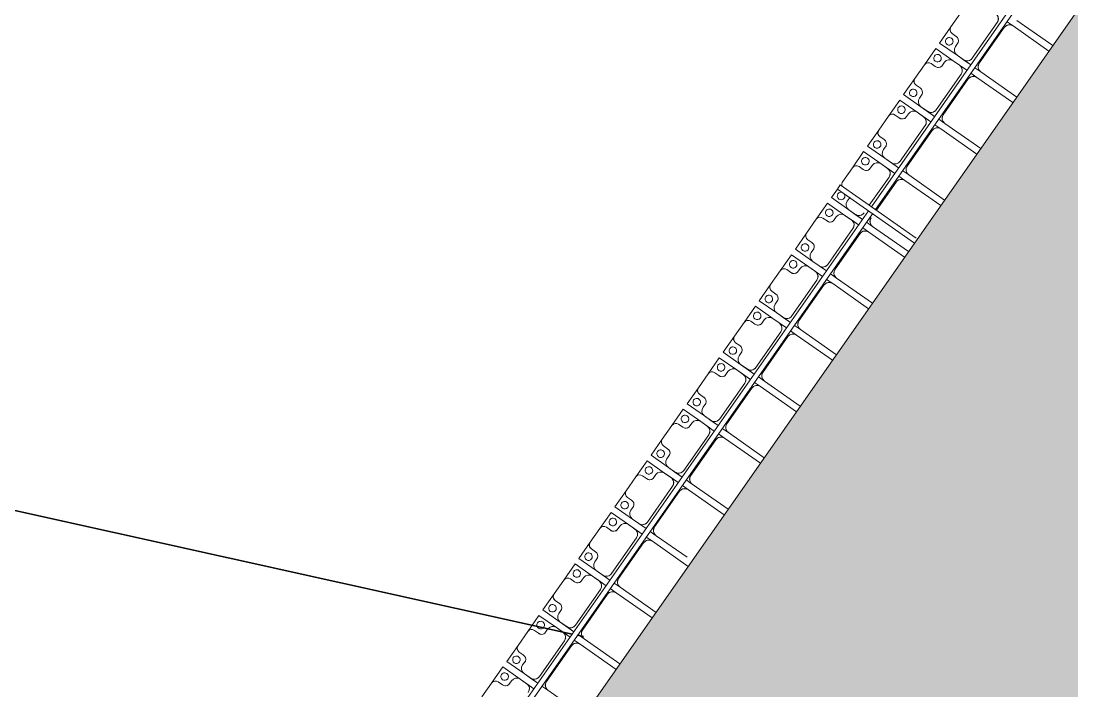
# Model space of a CAD drawing. Header units: millimetres. Extents: x -861324 to 439029, y -308065 to 694685.
# Drawn here: x -475287 to -466932, y 243955 to 249279 of the extents above; entities that cross this region are included whole.
import ezdxf

# ---------------------------------------------------------------- set-up
doc = ezdxf.new("R2010")
doc.units = ezdxf.units.MM
for name, color, linetype, lineweight in [('A-DETL-GENF', 92, 'Continuous', 9), ('A-DETL-THIN', 151, 'Continuous', 9), ('A-GENM', 13, 'Continuous', 9), ('C-TOPO-MAJR', 7, 'Continuous', 35), ('S-BEAM', 12, 'Continuous', 9)]:
    doc.layers.add(name, color=color, linetype=linetype, lineweight=lineweight)

# ---------------------------------------------------------------- blocks, each defined once
blk = doc.blocks.new('Dầm C52 - Hộp 40x60-V196-BỐ TRÍ BÈ PIN HỒ BẢN MÒNG')
at = {"layer": 'S-BEAM', "color": 7}
for p, q in [((-145891.1, -20), (-145891.1, 20)), ((-145891.1, 20), (-145154.6, 20)), ((-145142.7, -20), (-145891.1, -20))]:
    blk.add_line(p, q, dxfattribs=at)
blk = doc.blocks.new('Dai phaodi lai - DẢI PHAO ĐI LẠI-19048-BỐ TRÍ BÈ PIN HỒ BẢN MÒNG')
at = {"layer": 'A-GENM', "color": 7}
for p, q in [((31723.2, -348.3), (31723.2, 0)), ((31776.8, 0), (31776.8, -348.3)), ((32223.2, -348.3), (32223.2, 0)), ((32276.8, 0), (32276.8, -348.3)), ((32723.2, -348.3), (32723.2, 0)), ((32776.8, 0), (32776.8, -348.3)), ((33223.2, -348.3), (33223.2, 0)), ((33276.8, 0), (33276.8, -348.3)), ((33723.2, -348.3), (33723.2, 0)), ((33776.8, 0), (33776.8, -348.3)), ((34223.2, -348.3), (34223.2, 0)), ((34276.8, 0), (34276.8, -348.3)), ((34723.2, -348.3), (34723.2, 0)), ((34776.8, 0), (34776.8, -348.3)), ((35223.2, -348.3), (35223.2, 0)), ((35276.8, 0), (35276.8, -348.3)), ((35723.2, -348.3), (35723.2, 0)), ((35776.8, 0), (35776.8, -348.3)), ((36223.2, -348.3), (36223.2, 0)), ((36276.8, 0), (36276.8, -348.3)), ((36776.8, 0), (36776.8, -348.3)), ((37223.2, -348.3), (37223.2, 0)), ((37276.8, 0), (37276.8, -348.3)), ((37723.2, -348.3), (37723.2, 0)), ((37776.8, 0), (37776.8, -348.3)), ((38223.2, -348.3), (38223.2, 0)), ((36723.2, -348.3), (36723.2, -49.1)), ((31776.8, -406.9), (31776.8, -348.3)), ((31826.8, -398.3), (32173.2, -398.3)), ((32223.2, -348.3), (32223.2, -406.9)), ((32276.8, -406.9), (32276.8, -348.3)), ((32326.8, -398.3), (32673.2, -398.3)), ((32723.2, -348.3), (32723.2, -406.9)), ((32776.8, -406.9), (32776.8, -348.3)), ((32826.8, -398.3), (33173.2, -398.3)), ((33223.2, -348.3), (33223.2, -406.9)), ((33276.8, -406.9), (33276.8, -348.3)), ((33326.8, -398.3), (33600, -398.3)), ((33723.2, -348.3), (33723.2, -406.9)), ((33776.8, -406.9), (33776.8, -348.3)), ((33826.8, -398.3), (34173.2, -398.3)), ((34223.2, -348.3), (34223.2, -406.9)), ((34276.8, -406.9), (34276.8, -348.3)), ((34326.8, -398.3), (34673.2, -398.3)), ((34723.2, -348.3), (34723.2, -406.9)), ((34776.8, -406.9), (34776.8, -348.3)), ((34826.8, -398.3), (35173.2, -398.3)), ((35223.2, -348.3), (35223.2, -406.9)), ((35276.8, -406.9), (35276.8, -348.3)), ((35326.8, -398.3), (35673.2, -398.3)), ((35723.2, -348.3), (35723.2, -406.9)), ((35776.8, -406.9), (35776.8, -348.3)), ((35826.8, -398.3), (36173.2, -398.3)), ((36223.2, -348.3), (36223.2, -406.9)), ((36276.8, -406.9), (36276.8, -348.3)), ((36326.8, -398.3), (36673.2, -398.3)), ((36723.2, -348.3), (36723.2, -406.9)), ((36776.8, -406.9), (36776.8, -348.3)), ((36826.8, -398.3), (37173.2, -398.3)), ((37223.2, -348.3), (37223.2, -406.9)), ((37276.8, -406.9), (37276.8, -348.3)), ((37326.8, -398.3), (37673.2, -398.3)), ((37723.2, -348.3), (37723.2, -406.9)), ((37776.8, -406.9), (37776.8, -348.3)), ((37826.8, -398.3), (38173.2, -398.3)), ((38223.2, -348.3), (38223.2, -406.9)), ((32173.2, -466.7), (31826.8, -466.7)), ((32223.2, -446.9), (32223.2, -516.7)), ((32276.8, -516.7), (32276.8, -446.9)), ((32673.2, -466.7), (32326.8, -466.7)), ((32723.2, -446.9), (32723.2, -516.7)), ((32776.8, -516.7), (32776.8, -446.9)), ((33173.2, -466.7), (32826.8, -466.7)), ((33223.2, -446.9), (33223.2, -516.7)), ((33276.8, -516.7), (33276.8, -446.9)), ((33600, -466.7), (33326.8, -466.7)), ((33723.2, -446.9), (33723.2, -516.7)), ((33776.8, -516.7), (33776.8, -446.9)), ((34173.2, -466.7), (33826.8, -466.7)), ((34223.2, -446.9), (34223.2, -516.7)), ((34276.8, -516.7), (34276.8, -446.9)), ((34673.2, -466.7), (34326.8, -466.7)), ((34723.2, -446.9), (34723.2, -516.7)), ((34776.8, -516.7), (34776.8, -446.9)), ((35173.2, -466.7), (34826.8, -466.7)), ((35223.2, -446.9), (35223.2, -516.7)), ((35276.8, -516.7), (35276.8, -446.9)), ((35673.2, -466.7), (35326.8, -466.7)), ((35723.2, -446.9), (35723.2, -516.7)), ((35776.8, -516.7), (35776.8, -446.9)), ((36173.2, -466.7), (35826.8, -466.7)), ((36223.2, -446.9), (36223.2, -516.7)), ((36276.8, -516.7), (36276.8, -446.9)), ((36673.2, -466.7), (36326.8, -466.7)), ((36723.2, -446.9), (36723.2, -516.7)), ((36776.8, -516.7), (36776.8, -446.9)), ((37173.2, -466.7), (36826.8, -466.7)), ((37223.2, -446.9), (37223.2, -516.7)), ((37276.8, -516.7), (37276.8, -446.9)), ((37673.2, -466.7), (37326.8, -466.7)), ((37723.2, -446.9), (37723.2, -516.7)), ((37776.8, -497.8), (37776.8, -446.9)), ((38173.2, -466.7), (37826.8, -466.7)), ((38223.2, -446.9), (38223.2, -516.7)), ((38276.8, -516.7), (38276.8, -446.9)), ((32223.2, -579.3), (32223.2, -516.7)), ((32223.2, -579.3), (32223.2, -748.4)), ((32223.2, -748.4), (32223.2, -579.3)), ((32276.8, -516.7), (32276.8, -579.3)), ((32276.8, -748.4), (32276.8, -579.3)), ((32276.8, -579.3), (32276.8, -748.4)), ((32723.2, -579.3), (32723.2, -516.7)), ((32723.2, -579.3), (32723.2, -748.4)), ((32723.2, -748.4), (32723.2, -579.3)), ((32776.8, -516.7), (32776.8, -579.3)), ((32776.8, -748.4), (32776.8, -579.3)), ((32776.8, -579.3), (32776.8, -748.4)), ((33223.2, -579.3), (33223.2, -516.7)), ((33223.2, -579.3), (33223.2, -748.4)), ((33223.2, -748.4), (33223.2, -579.3)), ((33276.8, -516.7), (33276.8, -579.3)), ((33276.8, -748.4), (33276.8, -579.3)), ((33276.8, -579.3), (33276.8, -748.4)), ((33723.2, -579.3), (33723.2, -516.7)), ((33723.2, -579.3), (33723.2, -748.4)), ((33723.2, -748.4), (33723.2, -579.3)), ((33776.8, -516.7), (33776.8, -579.3)), ((33776.8, -748.4), (33776.8, -579.3)), ((33776.8, -579.3), (33776.8, -748.4)), ((34223.2, -579.3), (34223.2, -516.7)), ((34223.2, -579.3), (34223.2, -748.4)), ((34223.2, -748.4), (34223.2, -579.3)), ((34276.8, -516.7), (34276.8, -579.3)), ((34276.8, -748.4), (34276.8, -579.3)), ((34276.8, -579.3), (34276.8, -748.4)), ((34723.2, -579.3), (34723.2, -516.7)), ((34723.2, -579.3), (34723.2, -748.4)), ((34723.2, -748.4), (34723.2, -579.3)), ((34776.8, -516.7), (34776.8, -579.3)), ((34776.8, -748.4), (34776.8, -579.3)), ((34776.8, -579.3), (34776.8, -748.4)), ((35223.2, -579.3), (35223.2, -516.7)), ((35223.2, -579.3), (35223.2, -748.4)), ((35223.2, -748.4), (35223.2, -579.3)), ((35276.8, -516.7), (35276.8, -579.3)), ((35276.8, -748.4), (35276.8, -579.3)), ((35276.8, -579.3), (35276.8, -748.4)), ((35723.2, -579.3), (35723.2, -516.7)), ((35723.2, -579.3), (35723.2, -748.4)), ((35723.2, -748.4), (35723.2, -579.3)), ((35776.8, -516.7), (35776.8, -579.3)), ((35776.8, -748.4), (35776.8, -579.3)), ((35776.8, -579.3), (35776.8, -748.4)), ((36223.2, -579.3), (36223.2, -516.7)), ((36223.2, -579.3), (36223.2, -748.4)), ((36223.2, -748.4), (36223.2, -579.3)), ((36276.8, -516.7), (36276.8, -579.3)), ((36276.8, -748.4), (36276.8, -579.3)), ((36276.8, -579.3), (36276.8, -748.4)), ((36723.2, -579.3), (36723.2, -516.7)), ((36723.2, -579.3), (36723.2, -748.4)), ((36723.2, -748.4), (36723.2, -579.3)), ((36776.8, -516.7), (36776.8, -579.3)), ((36776.8, -748.4), (36776.8, -579.3)), ((36776.8, -579.3), (36776.8, -748.4)), ((37223.2, -579.3), (37223.2, -516.7)), ((37223.2, -579.3), (37223.2, -748.4)), ((37223.2, -748.4), (37223.2, -579.3)), ((37276.8, -516.7), (37276.8, -579.3)), ((37276.8, -748.4), (37276.8, -579.3)), ((37276.8, -579.3), (37276.8, -748.4)), ((37723.2, -579.3), (37723.2, -516.7)), ((37723.2, -579.3), (37723.2, -748.4)), ((37723.2, -748.4), (37723.2, -579.3)), ((37776.8, -516.7), (37776.8, -579.3)), ((37776.8, -748.4), (37776.8, -579.3)), ((37776.8, -579.3), (37776.8, -748.4)), ((38223.2, -579.3), (38223.2, -516.7)), ((38223.2, -579.3), (38223.2, -748.4)), ((38223.2, -748.4), (38223.2, -579.3)), ((38276.8, -516.7), (38276.8, -579.3)), ((38276.8, -748.4), (38276.8, -579.3)), ((38276.8, -579.3), (38276.8, -748.4)), ((32135.7, -629.3), (32173.2, -629.3)), ((32135.7, -629.3), (32173.2, -629.3)), ((32173.2, -629.3), (32135.7, -629.3)), ((32326.8, -629.3), (32364.3, -629.3)), ((32326.8, -629.3), (32364.3, -629.3)), ((32364.3, -629.3), (32326.8, -629.3)), ((32635.7, -629.3), (32673.2, -629.3)), ((32635.7, -629.3), (32673.2, -629.3)), ((32673.2, -629.3), (32635.7, -629.3)), ((32826.8, -629.3), (32864.3, -629.3)), ((32826.8, -629.3), (32864.3, -629.3)), ((32864.3, -629.3), (32826.8, -629.3)), ((33135.7, -629.3), (33173.2, -629.3)), ((33135.7, -629.3), (33173.2, -629.3)), ((33173.2, -629.3), (33135.7, -629.3)), ((33326.8, -629.3), (33364.3, -629.3)), ((33326.8, -629.3), (33364.3, -629.3)), ((33364.3, -629.3), (33326.8, -629.3)), ((33635.7, -629.3), (33673.2, -629.3)), ((33635.7, -629.3), (33673.2, -629.3)), ((33673.2, -629.3), (33635.7, -629.3)), ((33826.8, -629.3), (33864.3, -629.3)), ((33826.8, -629.3), (33864.3, -629.3)), ((33864.3, -629.3), (33826.8, -629.3)), ((34135.7, -629.3), (34173.2, -629.3)), ((34135.7, -629.3), (34173.2, -629.3)), ((34173.2, -629.3), (34135.7, -629.3)), ((34326.8, -629.3), (34364.3, -629.3)), ((34326.8, -629.3), (34364.3, -629.3)), ((34364.3, -629.3), (34326.8, -629.3)), ((34635.7, -629.3), (34673.2, -629.3)), ((34635.7, -629.3), (34673.2, -629.3)), ((34673.2, -629.3), (34635.7, -629.3)), ((34826.8, -629.3), (34864.3, -629.3)), ((34826.8, -629.3), (34864.3, -629.3)), ((34864.3, -629.3), (34826.8, -629.3)), ((35135.7, -629.3), (35173.2, -629.3)), ((35135.7, -629.3), (35173.2, -629.3)), ((35173.2, -629.3), (35135.7, -629.3)), ((35326.8, -629.3), (35364.3, -629.3)), ((35326.8, -629.3), (35364.3, -629.3)), ((35364.3, -629.3), (35326.8, -629.3)), ((35635.7, -629.3), (35673.2, -629.3)), ((35635.7, -629.3), (35673.2, -629.3)), ((35673.2, -629.3), (35635.7, -629.3)), ((35826.8, -629.3), (35864.3, -629.3)), ((35826.8, -629.3), (35864.3, -629.3)), ((35864.3, -629.3), (35826.8, -629.3)), ((36135.7, -629.3), (36173.2, -629.3)), ((36135.7, -629.3), (36173.2, -629.3)), ((36173.2, -629.3), (36135.7, -629.3)), ((36326.8, -629.3), (36364.3, -629.3)), ((36326.8, -629.3), (36364.3, -629.3)), ((36364.3, -629.3), (36326.8, -629.3)), ((36635.7, -629.3), (36673.2, -629.3)), ((36635.7, -629.3), (36673.2, -629.3)), ((36673.2, -629.3), (36635.7, -629.3)), ((36826.8, -629.3), (36864.3, -629.3)), ((36826.8, -629.3), (36864.3, -629.3)), ((36864.3, -629.3), (36826.8, -629.3)), ((37135.7, -629.3), (37173.2, -629.3)), ((37135.7, -629.3), (37173.2, -629.3)), ((37173.2, -629.3), (37135.7, -629.3)), ((37326.8, -629.3), (37364.3, -629.3)), ((37326.8, -629.3), (37364.3, -629.3)), ((37364.3, -629.3), (37326.8, -629.3)), ((37635.7, -629.3), (37673.2, -629.3)), ((37635.7, -629.3), (37673.2, -629.3)), ((37673.2, -629.3), (37635.7, -629.3)), ((37826.8, -629.3), (37864.3, -629.3)), ((37826.8, -629.3), (37864.3, -629.3)), ((37864.3, -629.3), (37826.8, -629.3)), ((38135.7, -629.3), (38173.2, -629.3)), ((38135.7, -629.3), (38173.2, -629.3)), ((38173.2, -629.3), (38135.7, -629.3)), ((38326.8, -629.3), (38364.3, -629.3)), ((38326.8, -629.3), (38364.3, -629.3)), ((38364.3, -629.3), (38326.8, -629.3)), ((31933.1, -748.4), (32066.9, -748.4)), ((32223.2, -748.4), (32066.9, -748.4)), ((32066.9, -748.4), (32223.2, -748.4)), ((32104.9, -710.4), (32104.9, -670.7)), ((32433.1, -748.4), (32276.8, -748.4)), ((32276.8, -748.4), (32433.1, -748.4)), ((32395.1, -670.7), (32395.1, -710.4)), ((32433.1, -748.4), (32566.9, -748.4)), ((32723.2, -748.4), (32566.9, -748.4)), ((32566.9, -748.4), (32723.2, -748.4)), ((32604.9, -710.4), (32604.9, -670.7)), ((32933.1, -748.4), (32776.8, -748.4)), ((32776.8, -748.4), (32933.1, -748.4)), ((32895.1, -670.7), (32895.1, -710.4)), ((32933.1, -748.4), (33066.9, -748.4)), ((33223.2, -748.4), (33066.9, -748.4)), ((33066.9, -748.4), (33223.2, -748.4)), ((33104.9, -710.4), (33104.9, -670.7)), ((33433.1, -748.4), (33276.8, -748.4)), ((33276.8, -748.4), (33433.1, -748.4)), ((33395.1, -670.7), (33395.1, -710.4)), ((33433.1, -748.4), (33566.9, -748.4)), ((33723.2, -748.4), (33640, -748.4)), ((33640, -748.4), (33723.2, -748.4)), ((33933.1, -748.4), (33776.8, -748.4)), ((33776.8, -748.4), (33933.1, -748.4)), ((33895.1, -670.7), (33895.1, -710.4)), ((33933.1, -748.4), (34066.9, -748.4)), ((34223.2, -748.4), (34066.9, -748.4)), ((34066.9, -748.4), (34223.2, -748.4)), ((34104.9, -710.4), (34104.9, -670.7)), ((34433.1, -748.4), (34276.8, -748.4)), ((34276.8, -748.4), (34433.1, -748.4)), ((34395.1, -670.7), (34395.1, -710.4)), ((34433.1, -748.4), (34566.9, -748.4)), ((34723.2, -748.4), (34566.9, -748.4)), ((34566.9, -748.4), (34723.2, -748.4)), ((34604.9, -710.4), (34604.9, -670.7)), ((34933.1, -748.4), (34776.8, -748.4)), ((34776.8, -748.4), (34933.1, -748.4)), ((34895.1, -670.7), (34895.1, -710.4)), ((34933.1, -748.4), (35066.9, -748.4)), ((35223.2, -748.4), (35066.9, -748.4)), ((35066.9, -748.4), (35223.2, -748.4)), ((35104.9, -710.4), (35104.9, -670.7)), ((35433.1, -748.4), (35276.8, -748.4)), ((35276.8, -748.4), (35433.1, -748.4)), ((35395.1, -670.7), (35395.1, -710.4)), ((35433.1, -748.4), (35566.9, -748.4)), ((35723.2, -748.4), (35566.9, -748.4)), ((35566.9, -748.4), (35723.2, -748.4)), ((35604.9, -710.4), (35604.9, -670.7)), ((35933.1, -748.4), (35776.8, -748.4)), ((35776.8, -748.4), (35933.1, -748.4)), ((35895.1, -670.7), (35895.1, -710.4)), ((35933.1, -748.4), (36066.9, -748.4)), ((36223.2, -748.4), (36066.9, -748.4)), ((36066.9, -748.4), (36223.2, -748.4)), ((36104.9, -710.4), (36104.9, -670.7)), ((36433.1, -748.4), (36276.8, -748.4)), ((36276.8, -748.4), (36433.1, -748.4)), ((36395.1, -670.7), (36395.1, -710.4)), ((36433.1, -748.4), (36566.9, -748.4)), ((36723.2, -748.4), (36566.9, -748.4)), ((36566.9, -748.4), (36723.2, -748.4)), ((36604.9, -710.4), (36604.9, -670.7)), ((36933.1, -748.4), (36776.8, -748.4)), ((36776.8, -748.4), (36933.1, -748.4)), ((36895.1, -670.7), (36895.1, -710.4)), ((36933.1, -748.4), (37066.9, -748.4)), ((37223.2, -748.4), (37066.9, -748.4)), ((37066.9, -748.4), (37223.2, -748.4)), ((37104.9, -710.4), (37104.9, -670.7)), ((37433.1, -748.4), (37276.8, -748.4)), ((37276.8, -748.4), (37433.1, -748.4)), ((37395.1, -670.7), (37395.1, -710.4)), ((37433.1, -748.4), (37566.9, -748.4)), ((37723.2, -748.4), (37566.9, -748.4)), ((37566.9, -748.4), (37723.2, -748.4)), ((37604.9, -710.4), (37604.9, -670.7)), ((37933.1, -748.4), (37776.8, -748.4)), ((37776.8, -748.4), (37933.1, -748.4)), ((37895.1, -670.7), (37895.1, -710.4)), ((37933.1, -748.4), (38066.9, -748.4)), ((38223.2, -748.4), (38066.9, -748.4)), ((38066.9, -748.4), (38223.2, -748.4)), ((38104.9, -710.4), (38104.9, -670.7)), ((38433.1, -748.4), (38276.8, -748.4)), ((38276.8, -748.4), (38433.1, -748.4)), ((38395.1, -670.7), (38395.1, -710.4)), ((38433.1, -748.4), (38566.9, -748.4))]:
    blk.add_line(p, q, dxfattribs=at)
at = {"layer": 'A-GENM', "color": 9}
for p, q in [((31776.8, -406.9), (31776.8, -348.3)), ((32223.2, -348.3), (32223.2, -406.9)), ((32276.8, -406.9), (32276.8, -348.3)), ((32723.2, -348.3), (32723.2, -406.9)), ((32776.8, -406.9), (32776.8, -348.3)), ((33223.2, -348.3), (33223.2, -406.9)), ((33276.8, -406.9), (33276.8, -348.3)), ((33723.2, -348.3), (33723.2, -406.9)), ((33776.8, -406.9), (33776.8, -348.3)), ((34223.2, -348.3), (34223.2, -406.9)), ((34276.8, -406.9), (34276.8, -348.3)), ((34723.2, -348.3), (34723.2, -406.9)), ((34776.8, -406.9), (34776.8, -348.3)), ((35223.2, -348.3), (35223.2, -406.9)), ((35276.8, -406.9), (35276.8, -348.3)), ((35723.2, -348.3), (35723.2, -406.9)), ((35776.8, -406.9), (35776.8, -348.3)), ((36223.2, -348.3), (36223.2, -406.9)), ((36276.8, -406.9), (36276.8, -348.3)), ((36723.2, -348.3), (36723.2, -406.9)), ((36776.8, -406.9), (36776.8, -348.3)), ((37223.2, -348.3), (37223.2, -406.9)), ((37276.8, -406.9), (37276.8, -348.3)), ((37723.2, -348.3), (37723.2, -406.9)), ((37776.8, -406.9), (37776.8, -348.3)), ((38223.2, -348.3), (38223.2, -406.9)), ((32223.2, -446.9), (32223.2, -579.3)), ((32276.8, -579.3), (32276.8, -446.9)), ((32723.2, -446.9), (32723.2, -579.3)), ((32776.8, -579.3), (32776.8, -446.9)), ((33223.2, -446.9), (33223.2, -579.3)), ((33276.8, -579.3), (33276.8, -446.9)), ((33723.2, -446.9), (33723.2, -579.3)), ((33776.8, -579.3), (33776.8, -446.9)), ((34223.2, -446.9), (34223.2, -579.3)), ((34276.8, -579.3), (34276.8, -446.9)), ((34723.2, -446.9), (34723.2, -579.3)), ((34776.8, -579.3), (34776.8, -446.9)), ((35223.2, -446.9), (35223.2, -579.3)), ((35276.8, -579.3), (35276.8, -446.9)), ((35723.2, -446.9), (35723.2, -579.3)), ((35776.8, -579.3), (35776.8, -446.9)), ((36223.2, -446.9), (36223.2, -579.3)), ((36276.8, -579.3), (36276.8, -446.9)), ((36723.2, -446.9), (36723.2, -579.3)), ((36776.8, -579.3), (36776.8, -446.9)), ((37223.2, -446.9), (37223.2, -579.3)), ((37276.8, -579.3), (37276.8, -446.9)), ((37723.2, -446.9), (37723.2, -579.3)), ((37776.8, -579.3), (37776.8, -446.9)), ((38223.2, -446.9), (38223.2, -579.3)), ((38276.8, -579.3), (38276.8, -446.9)), ((32173.2, -629.3), (32135.7, -629.3)), ((32364.3, -629.3), (32326.8, -629.3)), ((32673.2, -629.3), (32635.7, -629.3)), ((32864.3, -629.3), (32826.8, -629.3)), ((33173.2, -629.3), (33135.7, -629.3)), ((33364.3, -629.3), (33326.8, -629.3)), ((33673.2, -629.3), (33635.7, -629.3)), ((33864.3, -629.3), (33826.8, -629.3)), ((34173.2, -629.3), (34135.7, -629.3)), ((34364.3, -629.3), (34326.8, -629.3)), ((34673.2, -629.3), (34635.7, -629.3)), ((34864.3, -629.3), (34826.8, -629.3)), ((35173.2, -629.3), (35135.7, -629.3)), ((35364.3, -629.3), (35326.8, -629.3)), ((35673.2, -629.3), (35635.7, -629.3)), ((35864.3, -629.3), (35826.8, -629.3)), ((36173.2, -629.3), (36135.7, -629.3)), ((36364.3, -629.3), (36326.8, -629.3)), ((36673.2, -629.3), (36635.7, -629.3)), ((36864.3, -629.3), (36826.8, -629.3)), ((37173.2, -629.3), (37135.7, -629.3)), ((37364.3, -629.3), (37326.8, -629.3)), ((37673.2, -629.3), (37635.7, -629.3)), ((37864.3, -629.3), (37826.8, -629.3)), ((38173.2, -629.3), (38135.7, -629.3)), ((38364.3, -629.3), (38326.8, -629.3))]:
    blk.add_line(p, q, dxfattribs=at)
at = {"layer": 'A-GENM', "color": 7}
for centre, radius, start, end in [((31826.8, -348.3), 50, 180, 270), ((31826.8, -348.3), 50, 180, 255), ((32173.2, -348.3), 50, 270, 360), ((32173.2, -348.3), 50, 270, 345), ((32326.8, -348.3), 50, 180, 270), ((32326.8, -348.3), 50, 180, 255), ((32673.2, -348.3), 50, 270, 360), ((32673.2, -348.3), 50, 270, 345), ((32826.8, -348.3), 50, 180, 270), ((32826.8, -348.3), 50, 180, 255), ((33173.2, -348.3), 50, 270, 360), ((33173.2, -348.3), 50, 270, 345), ((33326.8, -348.3), 50, 180, 270), ((33326.8, -348.3), 50, 180, 255), ((33673.2, -348.3), 50, 270, 360), ((33673.2, -348.3), 50, 270, 345), ((33826.8, -348.3), 50, 180, 270), ((33826.8, -348.3), 50, 180, 255), ((34173.2, -348.3), 50, 270, 360), ((34173.2, -348.3), 50, 270, 345), ((34326.8, -348.3), 50, 180, 270), ((34326.8, -348.3), 50, 180, 255), ((34673.2, -348.3), 50, 270, 360), ((34673.2, -348.3), 50, 270, 345), ((34826.8, -348.3), 50, 180, 270), ((34826.8, -348.3), 50, 180, 255), ((35173.2, -348.3), 50, 270, 360), ((35173.2, -348.3), 50, 270, 345), ((35326.8, -348.3), 50, 180, 270), ((35326.8, -348.3), 50, 180, 255), ((35673.2, -348.3), 50, 270, 360), ((35673.2, -348.3), 50, 270, 345), ((35826.8, -348.3), 50, 180, 270), ((35826.8, -348.3), 50, 180, 255), ((36173.2, -348.3), 50, 270, 360), ((36173.2, -348.3), 50, 270, 345), ((36326.8, -348.3), 50, 180, 270), ((36326.8, -348.3), 50, 180, 255), ((36673.2, -348.3), 50, 270, 360), ((36673.2, -348.3), 50, 270, 345), ((36826.8, -348.3), 50, 180, 270), ((36826.8, -348.3), 50, 180, 255), ((37173.2, -348.3), 50, 270, 360), ((37173.2, -348.3), 50, 270, 345), ((37326.8, -348.3), 50, 180, 270), ((37326.8, -348.3), 50, 180, 255), ((37673.2, -348.3), 50, 270, 360), ((37673.2, -348.3), 50, 270, 345), ((37826.8, -348.3), 50, 180, 270), ((37826.8, -348.3), 50, 180, 255), ((38173.2, -348.3), 50, 270, 360), ((38173.2, -348.3), 50, 270, 345), ((31826.8, -516.7), 50, 90, 180), ((31826.8, -516.7), 50, 90, 161.82791), ((32173.2, -516.7), 50, 360, 90), ((32173.2, -516.7), 50, 360, 75), ((32326.8, -516.7), 50, 90, 180), ((32326.8, -516.7), 50, 90, 165), ((32673.2, -516.7), 50, 360, 90), ((32673.2, -516.7), 50, 360, 75), ((32826.8, -516.7), 50, 90, 180), ((32826.8, -516.7), 50, 90, 165), ((33173.2, -516.7), 50, 360, 90), ((33173.2, -516.7), 50, 360, 75), ((33326.8, -516.7), 50, 90, 180), ((33326.8, -516.7), 50, 90, 165), ((33673.2, -516.7), 50, 360, 90), ((33673.2, -516.7), 50, 360, 75), ((33826.8, -516.7), 50, 90, 180), ((33826.8, -516.7), 50, 90, 165), ((34173.2, -516.7), 50, 360, 90), ((34173.2, -516.7), 50, 360, 75), ((34326.8, -516.7), 50, 90, 180), ((34326.8, -516.7), 50, 90, 165), ((34673.2, -516.7), 50, 360, 90), ((34673.2, -516.7), 50, 360, 75), ((34826.8, -516.7), 50, 90, 180), ((34826.8, -516.7), 50, 90, 165), ((35173.2, -516.7), 50, 360, 90), ((35173.2, -516.7), 50, 360, 75), ((35326.8, -516.7), 50, 90, 180), ((35326.8, -516.7), 50, 90, 165), ((35673.2, -516.7), 50, 360, 90), ((35673.2, -516.7), 50, 360, 75), ((35826.8, -516.7), 50, 90, 180), ((35826.8, -516.7), 50, 90, 165), ((36173.2, -516.7), 50, 360, 90), ((36173.2, -516.7), 50, 360, 75), ((36326.8, -516.7), 50, 90, 180), ((36326.8, -516.7), 50, 90, 165), ((36673.2, -516.7), 50, 360, 90), ((36673.2, -516.7), 50, 360, 75), ((36826.8, -516.7), 50, 90, 180), ((36826.8, -516.7), 50, 90, 165), ((37173.2, -516.7), 50, 360, 90), ((37173.2, -516.7), 50, 360, 75), ((37326.8, -516.7), 50, 90, 180), ((37326.8, -516.7), 50, 90, 165), ((37673.2, -516.7), 50, 360, 90), ((37673.2, -516.7), 50, 360, 75), ((37826.8, -516.7), 50, 90, 180), ((37826.8, -516.7), 50, 90, 165), ((38173.2, -516.7), 50, 360, 90), ((38173.2, -516.7), 50, 360, 75), ((38326.8, -516.7), 50, 90, 180), ((38326.8, -516.7), 50, 90, 165), ((32173.2, -579.3), 50, 270, 360), ((32173.2, -579.3), 50, 270, 360), ((32173.2, -579.3), 50, 270, 360), ((32326.8, -579.3), 50, 180, 270), ((32326.8, -579.3), 50, 180, 270), ((32326.8, -579.3), 50, 180, 270), ((32673.2, -579.3), 50, 270, 360), ((32673.2, -579.3), 50, 270, 360), ((32673.2, -579.3), 50, 270, 360), ((32826.8, -579.3), 50, 180, 270), ((32826.8, -579.3), 50, 180, 270), ((32826.8, -579.3), 50, 180, 270), ((33173.2, -579.3), 50, 270, 360), ((33173.2, -579.3), 50, 270, 360), ((33173.2, -579.3), 50, 270, 360), ((33326.8, -579.3), 50, 180, 270), ((33326.8, -579.3), 50, 180, 270), ((33326.8, -579.3), 50, 180, 270), ((33673.2, -579.3), 50, 270, 360), ((33673.2, -579.3), 50, 270, 360), ((33673.2, -579.3), 50, 270, 360), ((33826.8, -579.3), 50, 180, 270), ((33826.8, -579.3), 50, 180, 270), ((33826.8, -579.3), 50, 180, 270), ((34173.2, -579.3), 50, 270, 360), ((34173.2, -579.3), 50, 270, 360), ((34173.2, -579.3), 50, 270, 360), ((34326.8, -579.3), 50, 180, 270), ((34326.8, -579.3), 50, 180, 270), ((34326.8, -579.3), 50, 180, 270), ((34673.2, -579.3), 50, 270, 360), ((34673.2, -579.3), 50, 270, 360), ((34673.2, -579.3), 50, 270, 360), ((34826.8, -579.3), 50, 180, 270), ((34826.8, -579.3), 50, 180, 270), ((34826.8, -579.3), 50, 180, 270), ((35173.2, -579.3), 50, 270, 360), ((35173.2, -579.3), 50, 270, 360), ((35173.2, -579.3), 50, 270, 360), ((35326.8, -579.3), 50, 180, 270), ((35326.8, -579.3), 50, 180, 270), ((35326.8, -579.3), 50, 180, 270), ((35673.2, -579.3), 50, 270, 360), ((35673.2, -579.3), 50, 270, 360), ((35673.2, -579.3), 50, 270, 360), ((35826.8, -579.3), 50, 180, 270), ((35826.8, -579.3), 50, 180, 270), ((35826.8, -579.3), 50, 180, 270), ((36173.2, -579.3), 50, 270, 360), ((36173.2, -579.3), 50, 270, 360), ((36173.2, -579.3), 50, 270, 360), ((36326.8, -579.3), 50, 180, 270), ((36326.8, -579.3), 50, 180, 270), ((36326.8, -579.3), 50, 180, 270), ((36673.2, -579.3), 50, 270, 360), ((36673.2, -579.3), 50, 270, 360), ((36673.2, -579.3), 50, 270, 360), ((36826.8, -579.3), 50, 180, 270), ((36826.8, -579.3), 50, 180, 270), ((36826.8, -579.3), 50, 180, 270), ((37173.2, -579.3), 50, 270, 360), ((37173.2, -579.3), 50, 270, 360), ((37173.2, -579.3), 50, 270, 360), ((37326.8, -579.3), 50, 180, 270), ((37326.8, -579.3), 50, 180, 270), ((37326.8, -579.3), 50, 180, 270), ((37673.2, -579.3), 50, 270, 360), ((37673.2, -579.3), 50, 270, 360), ((37673.2, -579.3), 50, 270, 360), ((37826.8, -579.3), 50, 180, 270), ((37826.8, -579.3), 50, 180, 270), ((37826.8, -579.3), 50, 180, 270), ((38173.2, -579.3), 50, 270, 360), ((38173.2, -579.3), 50, 270, 360), ((38173.2, -579.3), 50, 270, 360), ((38326.8, -579.3), 50, 180, 270), ((38326.8, -579.3), 50, 180, 270), ((38326.8, -579.3), 50, 180, 270), ((32144.8, -668.2), 40, 103.18854, 183.50807), ((32144.8, -668.2), 40, 103.18854, 183.50807), ((32144.8, -668.2), 40, 103.18854, 183.50807), ((32168.4, -693.3), 30, 90, 270), ((32168.4, -693.3), 30, 90, 270), ((32168.4, -693.3), 30, 270, 90), ((32168.4, -693.3), 30, 270, 90), ((32331.6, -693.3), 30, 90, 270), ((32331.6, -693.3), 30, 90, 270), ((32331.6, -693.3), 30, 270, 90), ((32331.6, -693.3), 30, 270, 90), ((32355.2, -668.2), 40, 356.49193, 76.81146), ((32355.2, -668.2), 40, 50.03828, 76.81146), ((32355.2, -668.2), 40, 50.03828, 76.81146), ((32355.2, -668.2), 40, 356.49193, 36.65169), ((32355.2, -668.2), 40, 356.49193, 36.65169), ((32644.8, -668.2), 40, 103.18854, 183.50807), ((32644.8, -668.2), 40, 103.18854, 183.50807), ((32644.8, -668.2), 40, 103.18854, 183.50807), ((32668.4, -693.3), 30, 90, 270), ((32668.4, -693.3), 30, 90, 270), ((32668.4, -693.3), 30, 270, 90), ((32668.4, -693.3), 30, 270, 90), ((32831.6, -693.3), 30, 90, 270), ((32831.6, -693.3), 30, 90, 270), ((32831.6, -693.3), 30, 270, 90), ((32831.6, -693.3), 30, 270, 90), ((32855.2, -668.2), 40, 356.49193, 76.81146), ((32855.2, -668.2), 40, 50.03828, 76.81146), ((32855.2, -668.2), 40, 50.03828, 76.81146), ((32855.2, -668.2), 40, 356.49193, 36.65169), ((32855.2, -668.2), 40, 356.49193, 36.65169), ((33144.8, -668.2), 40, 103.18854, 183.50807), ((33144.8, -668.2), 40, 103.18854, 183.50807), ((33144.8, -668.2), 40, 103.18854, 183.50807), ((33168.4, -693.3), 30, 90, 270), ((33168.4, -693.3), 30, 90, 270), ((33168.4, -693.3), 30, 270, 90), ((33168.4, -693.3), 30, 270, 90), ((33331.6, -693.3), 30, 90, 270), ((33331.6, -693.3), 30, 90, 270), ((33331.6, -693.3), 30, 270, 90), ((33331.6, -693.3), 30, 270, 90), ((33355.2, -668.2), 40, 356.49193, 76.81146), ((33355.2, -668.2), 40, 50.03828, 76.81146), ((33355.2, -668.2), 40, 50.03828, 76.81146), ((33355.2, -668.2), 40, 356.49193, 36.65169), ((33355.2, -668.2), 40, 356.49193, 36.65169), ((33668.4, -693.3), 30, 90, 165), ((33668.4, -693.3), 30, 90, 165), ((33668.4, -693.3), 30, 270, 90), ((33668.4, -693.3), 30, 270, 90), ((33831.6, -693.3), 30, 90, 270), ((33831.6, -693.3), 30, 90, 270), ((33831.6, -693.3), 30, 270, 90), ((33831.6, -693.3), 30, 270, 90), ((33855.2, -668.2), 40, 356.49193, 76.81146), ((33855.2, -668.2), 40, 50.03828, 76.81146), ((33855.2, -668.2), 40, 50.03828, 76.81146), ((33855.2, -668.2), 40, 356.49193, 36.65169), ((33855.2, -668.2), 40, 356.49193, 36.65169), ((34144.8, -668.2), 40, 103.18854, 183.50807), ((34144.8, -668.2), 40, 103.18854, 183.50807), ((34144.8, -668.2), 40, 103.18854, 183.50807), ((34168.4, -693.3), 30, 90, 270), ((34168.4, -693.3), 30, 90, 270), ((34168.4, -693.3), 30, 270, 90), ((34168.4, -693.3), 30, 270, 90), ((34331.6, -693.3), 30, 90, 270), ((34331.6, -693.3), 30, 90, 270), ((34331.6, -693.3), 30, 270, 90), ((34331.6, -693.3), 30, 270, 90), ((34355.2, -668.2), 40, 356.49193, 76.81146), ((34355.2, -668.2), 40, 50.03828, 76.81146), ((34355.2, -668.2), 40, 50.03828, 76.81146), ((34355.2, -668.2), 40, 356.49193, 36.65169), ((34355.2, -668.2), 40, 356.49193, 36.65169), ((34644.8, -668.2), 40, 103.18854, 183.50807), ((34644.8, -668.2), 40, 103.18854, 183.50807), ((34644.8, -668.2), 40, 103.18854, 183.50807), ((34668.4, -693.3), 30, 90, 270), ((34668.4, -693.3), 30, 90, 270), ((34668.4, -693.3), 30, 270, 90), ((34668.4, -693.3), 30, 270, 90), ((34831.6, -693.3), 30, 90, 270), ((34831.6, -693.3), 30, 90, 270), ((34831.6, -693.3), 30, 270, 90), ((34831.6, -693.3), 30, 270, 90), ((34855.2, -668.2), 40, 356.49193, 76.81146), ((34855.2, -668.2), 40, 50.03828, 76.81146), ((34855.2, -668.2), 40, 50.03828, 76.81146), ((34855.2, -668.2), 40, 356.49193, 36.65169), ((34855.2, -668.2), 40, 356.49193, 36.65169), ((35144.8, -668.2), 40, 103.18854, 183.50807), ((35144.8, -668.2), 40, 103.18854, 183.50807), ((35144.8, -668.2), 40, 103.18854, 183.50807), ((35168.4, -693.3), 30, 90, 270), ((35168.4, -693.3), 30, 90, 270), ((35168.4, -693.3), 30, 270, 90), ((35168.4, -693.3), 30, 270, 90), ((35331.6, -693.3), 30, 90, 270), ((35331.6, -693.3), 30, 90, 270), ((35331.6, -693.3), 30, 270, 90), ((35331.6, -693.3), 30, 270, 90), ((35355.2, -668.2), 40, 356.49193, 76.81146), ((35355.2, -668.2), 40, 50.03828, 76.81146), ((35355.2, -668.2), 40, 50.03828, 76.81146), ((35355.2, -668.2), 40, 356.49193, 36.65169), ((35355.2, -668.2), 40, 356.49193, 36.65169), ((35644.8, -668.2), 40, 103.18854, 183.50807), ((35644.8, -668.2), 40, 103.18854, 183.50807), ((35644.8, -668.2), 40, 103.18854, 183.50807), ((35668.4, -693.3), 30, 90, 270), ((35668.4, -693.3), 30, 90, 270), ((35668.4, -693.3), 30, 270, 90), ((35668.4, -693.3), 30, 270, 90), ((35831.6, -693.3), 30, 90, 270), ((35831.6, -693.3), 30, 90, 270), ((35831.6, -693.3), 30, 270, 90), ((35831.6, -693.3), 30, 270, 90), ((35855.2, -668.2), 40, 356.49193, 76.81146), ((35855.2, -668.2), 40, 50.03828, 76.81146), ((35855.2, -668.2), 40, 50.03828, 76.81146), ((35855.2, -668.2), 40, 356.49193, 36.65169), ((35855.2, -668.2), 40, 356.49193, 36.65169), ((36144.8, -668.2), 40, 103.18854, 183.50807), ((36144.8, -668.2), 40, 103.18854, 183.50807), ((36144.8, -668.2), 40, 103.18854, 183.50807), ((36168.4, -693.3), 30, 90, 270), ((36168.4, -693.3), 30, 90, 270), ((36168.4, -693.3), 30, 270, 90), ((36168.4, -693.3), 30, 270, 90), ((36331.6, -693.3), 30, 90, 270), ((36331.6, -693.3), 30, 90, 270), ((36331.6, -693.3), 30, 270, 90), ((36331.6, -693.3), 30, 270, 90), ((36355.2, -668.2), 40, 356.49193, 76.81146), ((36355.2, -668.2), 40, 50.03828, 76.81146), ((36355.2, -668.2), 40, 50.03828, 76.81146), ((36355.2, -668.2), 40, 356.49193, 36.65169), ((36355.2, -668.2), 40, 356.49193, 36.65169), ((36644.8, -668.2), 40, 103.18854, 183.50807), ((36644.8, -668.2), 40, 103.18854, 183.50807), ((36644.8, -668.2), 40, 103.18854, 183.50807), ((36668.4, -693.3), 30, 90, 270), ((36668.4, -693.3), 30, 90, 270), ((36668.4, -693.3), 30, 270, 90), ((36668.4, -693.3), 30, 270, 90), ((36831.6, -693.3), 30, 90, 270), ((36831.6, -693.3), 30, 90, 270), ((36831.6, -693.3), 30, 270, 90), ((36831.6, -693.3), 30, 270, 90), ((36855.2, -668.2), 40, 356.49193, 76.81146), ((36855.2, -668.2), 40, 50.03828, 76.81146), ((36855.2, -668.2), 40, 50.03828, 76.81146), ((36855.2, -668.2), 40, 356.49193, 36.65169), ((36855.2, -668.2), 40, 356.49193, 36.65169), ((37144.8, -668.2), 40, 103.18854, 183.50807), ((37144.8, -668.2), 40, 103.18854, 183.50807), ((37144.8, -668.2), 40, 103.18854, 183.50807), ((37168.4, -693.3), 30, 90, 270), ((37168.4, -693.3), 30, 90, 270), ((37168.4, -693.3), 30, 270, 90), ((37168.4, -693.3), 30, 270, 90), ((37331.6, -693.3), 30, 90, 270), ((37331.6, -693.3), 30, 90, 270), ((37331.6, -693.3), 30, 270, 90), ((37331.6, -693.3), 30, 270, 90), ((37355.2, -668.2), 40, 356.49193, 76.81146), ((37355.2, -668.2), 40, 50.03828, 76.81146), ((37355.2, -668.2), 40, 50.03828, 76.81146), ((37355.2, -668.2), 40, 356.49193, 36.65169), ((37355.2, -668.2), 40, 356.49193, 36.65169), ((37644.8, -668.2), 40, 103.18854, 183.50807), ((37644.8, -668.2), 40, 103.18854, 183.50807), ((37644.8, -668.2), 40, 103.18854, 183.50807), ((37668.4, -693.3), 30, 90, 270), ((37668.4, -693.3), 30, 90, 270), ((37668.4, -693.3), 30, 270, 90), ((37668.4, -693.3), 30, 270, 90), ((37831.6, -693.3), 30, 90, 270), ((37831.6, -693.3), 30, 90, 270), ((37831.6, -693.3), 30, 270, 90), ((37831.6, -693.3), 30, 270, 90), ((37855.2, -668.2), 40, 356.49193, 76.81146), ((37855.2, -668.2), 40, 50.03828, 76.81146), ((37855.2, -668.2), 40, 50.03828, 76.81146), ((37855.2, -668.2), 40, 356.49193, 36.65169), ((37855.2, -668.2), 40, 356.49193, 36.65169), ((38144.8, -668.2), 40, 103.18854, 183.50807), ((38144.8, -668.2), 40, 103.18854, 183.50807), ((38144.8, -668.2), 40, 103.18854, 183.50807), ((38168.4, -693.3), 30, 90, 270), ((38168.4, -693.3), 30, 90, 270), ((38168.4, -693.3), 30, 270, 90), ((38168.4, -693.3), 30, 270, 90), ((38331.6, -693.3), 30, 90, 270), ((38331.6, -693.3), 30, 90, 270), ((38331.6, -693.3), 30, 270, 90), ((38331.6, -693.3), 30, 270, 90), ((38355.2, -668.2), 40, 356.49193, 76.81146), ((38355.2, -668.2), 40, 50.03828, 76.81146), ((38355.2, -668.2), 40, 50.03828, 76.81146), ((38355.2, -668.2), 40, 356.49193, 36.65169), ((38355.2, -668.2), 40, 356.49193, 36.65169), ((32066.9, -710.4), 38, 270, 360), ((32066.9, -710.4), 38, 270, 345), ((32066.9, -710.4), 38, 270, 345), ((32433.1, -710.4), 38, 180, 270), ((32433.1, -710.4), 38, 180, 270), ((32433.1, -710.4), 38, 180, 270), ((32566.9, -710.4), 38, 270, 360), ((32566.9, -710.4), 38, 270, 345), ((32566.9, -710.4), 38, 270, 345), ((32933.1, -710.4), 38, 180, 270), ((32933.1, -710.4), 38, 180, 270), ((32933.1, -710.4), 38, 180, 270), ((33066.9, -710.4), 38, 270, 360), ((33066.9, -710.4), 38, 270, 345), ((33066.9, -710.4), 38, 270, 345), ((33433.1, -710.4), 38, 180, 270), ((33433.1, -710.4), 38, 180, 270), ((33433.1, -710.4), 38, 180, 270), ((33566.9, -710.4), 38, 270, 330), ((33566.9, -710.4), 38, 270, 330), ((33566.9, -710.4), 38, 270, 330), ((33668.4, -693.3), 30, 195, 270), ((33668.4, -693.3), 30, 195, 270), ((33933.1, -710.4), 38, 180, 270), ((33933.1, -710.4), 38, 180, 270), ((33933.1, -710.4), 38, 180, 270), ((34066.9, -710.4), 38, 270, 360), ((34066.9, -710.4), 38, 270, 345), ((34066.9, -710.4), 38, 270, 345), ((34433.1, -710.4), 38, 180, 270), ((34433.1, -710.4), 38, 180, 270), ((34433.1, -710.4), 38, 180, 270), ((34566.9, -710.4), 38, 270, 360), ((34566.9, -710.4), 38, 270, 345), ((34566.9, -710.4), 38, 270, 345), ((34933.1, -710.4), 38, 180, 270), ((34933.1, -710.4), 38, 180, 270), ((34933.1, -710.4), 38, 180, 270), ((35066.9, -710.4), 38, 270, 360), ((35066.9, -710.4), 38, 270, 345), ((35066.9, -710.4), 38, 270, 345), ((35433.1, -710.4), 38, 180, 270), ((35433.1, -710.4), 38, 180, 270), ((35433.1, -710.4), 38, 180, 270), ((35566.9, -710.4), 38, 270, 360), ((35566.9, -710.4), 38, 270, 345), ((35566.9, -710.4), 38, 270, 345), ((35933.1, -710.4), 38, 180, 270), ((35933.1, -710.4), 38, 180, 270), ((35933.1, -710.4), 38, 180, 270), ((36066.9, -710.4), 38, 270, 360), ((36066.9, -710.4), 38, 270, 345), ((36066.9, -710.4), 38, 270, 345), ((36433.1, -710.4), 38, 180, 270), ((36433.1, -710.4), 38, 180, 270), ((36433.1, -710.4), 38, 180, 270), ((36566.9, -710.4), 38, 270, 360), ((36566.9, -710.4), 38, 270, 345), ((36566.9, -710.4), 38, 270, 345), ((36933.1, -710.4), 38, 180, 270), ((36933.1, -710.4), 38, 180, 270), ((36933.1, -710.4), 38, 180, 270), ((37066.9, -710.4), 38, 270, 360), ((37066.9, -710.4), 38, 270, 345), ((37066.9, -710.4), 38, 270, 345), ((37433.1, -710.4), 38, 180, 270), ((37433.1, -710.4), 38, 180, 270), ((37433.1, -710.4), 38, 180, 270), ((37566.9, -710.4), 38, 270, 360), ((37566.9, -710.4), 38, 270, 345), ((37566.9, -710.4), 38, 270, 345), ((37933.1, -710.4), 38, 180, 270), ((37933.1, -710.4), 38, 180, 270), ((37933.1, -710.4), 38, 180, 270), ((38066.9, -710.4), 38, 270, 360), ((38066.9, -710.4), 38, 270, 345), ((38066.9, -710.4), 38, 270, 345), ((38433.1, -710.4), 38, 180, 270), ((38433.1, -710.4), 38, 180, 270), ((38433.1, -710.4), 38, 180, 270)]:
    blk.add_arc(centre, radius, start, end, dxfattribs=at)
at = {"layer": 'A-GENM', "color": 9}
for centre, radius, start, end in [((32173.2, -579.3), 50, 270, 360), ((32326.8, -579.3), 50, 180, 270), ((32673.2, -579.3), 50, 270, 360), ((32826.8, -579.3), 50, 180, 270), ((33173.2, -579.3), 50, 270, 360), ((33326.8, -579.3), 50, 180, 270), ((33673.2, -579.3), 50, 270, 360), ((33826.8, -579.3), 50, 180, 270), ((34173.2, -579.3), 50, 270, 360), ((34326.8, -579.3), 50, 180, 270), ((34673.2, -579.3), 50, 270, 360), ((34826.8, -579.3), 50, 180, 270), ((35173.2, -579.3), 50, 270, 360), ((35326.8, -579.3), 50, 180, 270), ((35673.2, -579.3), 50, 270, 360), ((35826.8, -579.3), 50, 180, 270), ((36173.2, -579.3), 50, 270, 360), ((36326.8, -579.3), 50, 180, 270), ((36673.2, -579.3), 50, 270, 360), ((36826.8, -579.3), 50, 180, 270), ((37173.2, -579.3), 50, 270, 360), ((37326.8, -579.3), 50, 180, 270), ((37673.2, -579.3), 50, 270, 360), ((37826.8, -579.3), 50, 180, 270), ((38173.2, -579.3), 50, 270, 360), ((38326.8, -579.3), 50, 180, 270), ((32144.8, -668.2), 40, 103.18854, 183.50807), ((32355.2, -668.2), 40, 50.03828, 76.81146), ((32355.2, -668.2), 40, 356.49193, 36.65169), ((32644.8, -668.2), 40, 103.18854, 183.50807), ((32855.2, -668.2), 40, 50.03828, 76.81146), ((32855.2, -668.2), 40, 356.49193, 36.65169), ((33144.8, -668.2), 40, 103.18854, 183.50807), ((33355.2, -668.2), 40, 50.03828, 76.81146), ((33355.2, -668.2), 40, 356.49193, 36.65169), ((33855.2, -668.2), 40, 50.03828, 76.81146), ((33855.2, -668.2), 40, 356.49193, 36.65169), ((34144.8, -668.2), 40, 103.18854, 183.50807), ((34355.2, -668.2), 40, 50.03828, 76.81146), ((34355.2, -668.2), 40, 356.49193, 36.65169), ((34644.8, -668.2), 40, 103.18854, 183.50807), ((34855.2, -668.2), 40, 50.03828, 76.81146), ((34855.2, -668.2), 40, 356.49193, 36.65169), ((35144.8, -668.2), 40, 103.18854, 183.50807), ((35355.2, -668.2), 40, 50.03828, 76.81146), ((35355.2, -668.2), 40, 356.49193, 36.65169), ((35644.8, -668.2), 40, 103.18854, 183.50807), ((35855.2, -668.2), 40, 50.03828, 76.81146), ((35855.2, -668.2), 40, 356.49193, 36.65169), ((36144.8, -668.2), 40, 103.18854, 183.50807), ((36355.2, -668.2), 40, 50.03828, 76.81146), ((36355.2, -668.2), 40, 356.49193, 36.65169), ((36644.8, -668.2), 40, 103.18854, 183.50807), ((36855.2, -668.2), 40, 50.03828, 76.81146), ((36855.2, -668.2), 40, 356.49193, 36.65169), ((37144.8, -668.2), 40, 103.18854, 183.50807), ((37355.2, -668.2), 40, 50.03828, 76.81146), ((37355.2, -668.2), 40, 356.49193, 36.65169), ((37644.8, -668.2), 40, 103.18854, 183.50807), ((37855.2, -668.2), 40, 50.03828, 76.81146), ((37855.2, -668.2), 40, 356.49193, 36.65169), ((38144.8, -668.2), 40, 103.18854, 183.50807), ((38355.2, -668.2), 40, 50.03828, 76.81146), ((38355.2, -668.2), 40, 356.49193, 36.65169), ((32066.9, -710.4), 38, 270, 345), ((32433.1, -710.4), 38, 180, 270), ((32566.9, -710.4), 38, 270, 345), ((32933.1, -710.4), 38, 180, 270), ((33066.9, -710.4), 38, 270, 345), ((33433.1, -710.4), 38, 180, 270), ((33566.9, -710.4), 38, 270, 330), ((33933.1, -710.4), 38, 180, 270), ((34066.9, -710.4), 38, 270, 345), ((34433.1, -710.4), 38, 180, 270), ((34566.9, -710.4), 38, 270, 345), ((34933.1, -710.4), 38, 180, 270), ((35066.9, -710.4), 38, 270, 345), ((35433.1, -710.4), 38, 180, 270), ((35566.9, -710.4), 38, 270, 345), ((35933.1, -710.4), 38, 180, 270), ((36066.9, -710.4), 38, 270, 345), ((36433.1, -710.4), 38, 180, 270), ((36566.9, -710.4), 38, 270, 345), ((36933.1, -710.4), 38, 180, 270), ((37066.9, -710.4), 38, 270, 345), ((37433.1, -710.4), 38, 180, 270), ((37566.9, -710.4), 38, 270, 345), ((37933.1, -710.4), 38, 180, 270), ((38066.9, -710.4), 38, 270, 345), ((38433.1, -710.4), 38, 180, 270)]:
    blk.add_arc(centre, radius, start, end, dxfattribs=at)
blk = doc.blocks.new('Dầm C52 - Dầm C52-V213-BỐ TRÍ BÈ PIN HỒ BẢN MÒNG')
at = {"layer": 'S-BEAM', "color": 7}
for p, q in [((-613.3, 20), (5346.7, 20)), ((5386.7, 20), (11346.7, 20)), ((5346.7, -20), (-613.3, -20)), ((11346.7, -20), (5386.7, -20))]:
    blk.add_line(p, q, dxfattribs=at)
blk = doc.blocks.new('HOBANMONG_BEPIN 6_rvt-1-BỐ TRÍ BÈ PIN HỒ BẢN MÒNG')
at = {"layer": 'A-GENM', "lineweight": 9, "rotation": 234.9999999999997}
blk.add_blockref('Dai phaodi lai - DẢI PHAO ĐI LẠI-19048-BỐ TRÍ BÈ PIN HỒ BẢN MÒNG', (-448888.7, 275070.9), dxfattribs=at)
at = {"layer": 'S-BEAM', "lineweight": 9}
for name, p, rotation in [('Dầm C52 - Dầm C52-V213-BỐ TRÍ BÈ PIN HỒ BẢN MÒNG', (-471600.3, 243379.8), 55.00000000000035), ('Dầm C52 - Hộp 40x60-V196-BỐ TRÍ BÈ PIN HỒ BẢN MÒNG', (-349278.4, 164280.6), 324.9999999999993)]:
    blk.add_blockref(name, p, dxfattribs=dict(at, rotation=rotation))

msp = doc.modelspace()

# ---------------------------------------------------------------- hatches: boundary and pattern name
at = {"layer": 'A-DETL-GENF'}
msp.add_hatch(color=8, dxfattribs=at).paths.add_polyline_path([(-248956.9, 54506), (-211100.8, 108570), (-448888.7, 275070.9), (-493589.7, 211231.2), (-314844.8, 86072.7), (-307999.8, 95848.3), (-250259.9, 55418.4)])

# ---------------------------------------------------------------- linework, layer by layer
at = {"layer": 'A-DETL-THIN'}
msp.add_line((-448888.7, 275070.9), (-493589.7, 211231.2), dxfattribs=at)
at = {"layer": 'C-TOPO-MAJR'}
for p, q in [((-470905.4, 244407.1), (-492139.9, 249108.7)), ((-470814.3, 244386.9), (-470863.1, 244397.7))]:
    msp.add_line(p, q, dxfattribs=at)

# ---------------------------------------------------------------- block references
at = {"lineweight": 5}
msp.add_blockref('HOBANMONG_BEPIN 6_rvt-1-BỐ TRÍ BÈ PIN HỒ BẢN MÒNG', (0, 0), dxfattribs=at)

doc.saveas('drawing.dxf')
